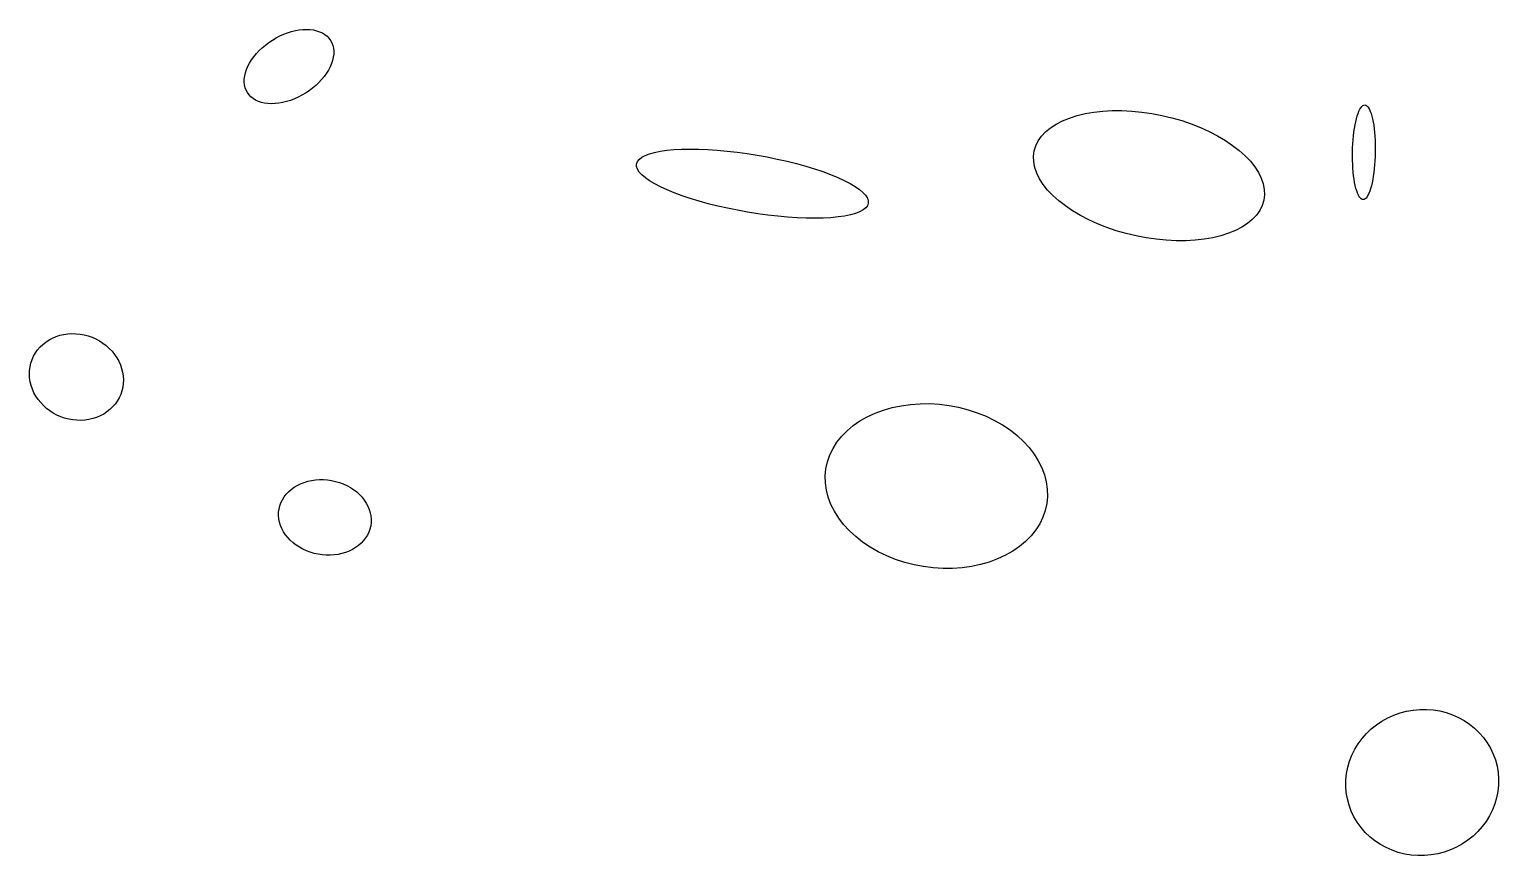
# Model space of a CAD drawing. Header units: metres. Extents: x -12209 to 21780, y -292849 to -276490.
# Drawn here: x -3334 to 4937, y -282558 to -277907 of the extents above; entities that cross this region are included whole.
import ezdxf

# ---------------------------------------------------------------- set-up
doc = ezdxf.new("R2010")
doc.units = ezdxf.units.M

msp = doc.modelspace()

# ---------------------------------------------------------------- linework, layer by layer
at = {"layer": 'LAYER'}
for p, q in [((-1965.78, -277967.31), (-1945.05, -277955.08)), ((-1965.78, -277967.31), (-1945.05, -277955.08)), ((-1945.05, -277955.08), (-1923.75, -277944.07)), ((-1945.05, -277955.08), (-1923.75, -277944.07)), ((-1923.75, -277944.07), (-1902.07, -277934.38)), ((-1923.75, -277944.07), (-1902.07, -277934.38)), ((-1902.07, -277934.38), (-1880.16, -277926.07)), ((-1902.07, -277934.38), (-1880.16, -277926.07)), ((-1880.16, -277926.07), (-1858.18, -277919.21)), ((-1880.16, -277926.07), (-1858.18, -277919.21)), ((-1858.18, -277919.21), (-1836.32, -277913.85)), ((-1858.18, -277919.21), (-1836.32, -277913.85)), ((-1836.32, -277913.85), (-1814.72, -277910.04)), ((-1836.32, -277913.85), (-1814.72, -277910.04)), ((-1814.72, -277910.04), (-1793.56, -277907.79)), ((-1814.72, -277910.04), (-1793.56, -277907.79)), ((-1793.56, -277907.79), (-1773, -277907.14)), ((-1793.56, -277907.79), (-1773, -277907.14)), ((-1773, -277907.14), (-1753.19, -277908.07)), ((-1773, -277907.14), (-1753.19, -277908.07)), ((-1753.19, -277908.07), (-1734.29, -277910.59)), ((-1753.19, -277908.07), (-1734.29, -277910.59)), ((-1734.29, -277910.59), (-1716.44, -277914.68)), ((-1734.29, -277910.59), (-1716.44, -277914.68)), ((-1716.44, -277914.68), (-1699.77, -277920.31)), ((-1716.44, -277914.68), (-1699.77, -277920.31)), ((-1699.77, -277920.31), (-1684.41, -277927.42)), ((-1699.77, -277920.31), (-1684.41, -277927.42)), ((-1684.41, -277927.42), (-1670.48, -277935.98)), ((-1684.41, -277927.42), (-1670.48, -277935.98)), ((-1670.48, -277935.98), (-1658.09, -277945.91)), ((-1670.48, -277935.98), (-1658.09, -277945.91)), ((-1658.09, -277945.91), (-1647.32, -277957.14)), ((-1658.09, -277945.91), (-1647.32, -277957.14)), ((-1647.32, -277957.14), (-1638.26, -277969.58)), ((-1647.32, -277957.14), (-1638.26, -277969.58)), ((-2070.15, -278060.74), (-2055.83, -278043.36)), ((-2070.15, -278060.74), (-2055.83, -278043.36)), ((-2055.83, -278043.36), (-2040.11, -278026.55)), ((-2055.83, -278043.36), (-2040.11, -278026.55)), ((-2040.11, -278026.55), (-2023.11, -278010.41)), ((-2040.11, -278026.55), (-2023.11, -278010.41)), ((-2023.11, -278010.41), (-2004.96, -277995.09)), ((-2023.11, -278010.41), (-2004.96, -277995.09)), ((-2004.96, -277995.09), (-1985.81, -277980.68)), ((-2004.96, -277995.09), (-1985.81, -277980.68)), ((-1985.81, -277980.68), (-1965.78, -277967.31)), ((-1985.81, -277980.68), (-1965.78, -277967.31)), ((-1638.26, -277969.58), (-1630.99, -277983.13)), ((-1638.26, -277969.58), (-1630.99, -277983.13)), ((-1630.99, -277983.13), (-1625.55, -277997.71)), ((-1630.99, -277983.13), (-1625.55, -277997.71)), ((-1625.55, -277997.71), (-1621.98, -278013.18)), ((-1625.55, -277997.71), (-1621.98, -278013.18)), ((-1620.58, -278046.37), (-1622.75, -278063.83)), ((-1620.58, -278046.37), (-1622.75, -278063.83)), ((-1621.98, -278013.18), (-1620.32, -278029.44)), ((-1621.98, -278013.18), (-1620.32, -278029.44)), ((-1620.32, -278029.44), (-1620.58, -278046.37)), ((-1620.32, -278029.44), (-1620.58, -278046.37)), ((-2111.44, -278133.11), (-2103.69, -278114.86)), ((-2111.44, -278133.11), (-2103.69, -278114.86)), ((-2103.69, -278114.86), (-2094.17, -278096.62)), ((-2103.69, -278114.86), (-2094.17, -278096.62)), ((-2094.17, -278096.62), (-2082.96, -278078.54)), ((-2094.17, -278096.62), (-2082.96, -278078.54)), ((-2082.96, -278078.54), (-2070.15, -278060.74)), ((-2082.96, -278078.54), (-2070.15, -278060.74)), ((-1640.51, -278118.06), (-1650.02, -278136.29)), ((-1640.51, -278118.06), (-1650.02, -278136.29)), ((-1632.75, -278099.81), (-1640.51, -278118.06)), ((-1632.75, -278099.81), (-1640.51, -278118.06)), ((-1626.82, -278081.68), (-1632.75, -278099.81)), ((-1626.82, -278081.68), (-1632.75, -278099.81)), ((-1622.75, -278063.83), (-1626.82, -278081.68)), ((-1622.75, -278063.83), (-1626.82, -278081.68)), ((-2123.87, -278203.47), (-2123.61, -278186.55)), ((-2123.87, -278203.47), (-2123.61, -278186.55)), ((-2122.21, -278219.74), (-2123.87, -278203.47)), ((-2122.21, -278219.74), (-2123.87, -278203.47)), ((-2123.61, -278186.55), (-2121.44, -278169.09)), ((-2123.61, -278186.55), (-2121.44, -278169.09)), ((-2121.44, -278169.09), (-2117.38, -278151.23)), ((-2121.44, -278169.09), (-2117.38, -278151.23)), ((-2117.38, -278151.23), (-2111.44, -278133.11)), ((-2117.38, -278151.23), (-2111.44, -278133.11)), ((-1704.08, -278206.37), (-1721.08, -278222.5)), ((-1704.08, -278206.37), (-1721.08, -278222.5)), ((-1688.37, -278189.55), (-1704.08, -278206.37)), ((-1688.37, -278189.55), (-1704.08, -278206.37)), ((-1674.05, -278172.18), (-1688.37, -278189.55)), ((-1674.05, -278172.18), (-1688.37, -278189.55)), ((-1661.23, -278154.38), (-1674.05, -278172.18)), ((-1661.23, -278154.38), (-1674.05, -278172.18)), ((-1650.02, -278136.29), (-1661.23, -278154.38)), ((-1650.02, -278136.29), (-1661.23, -278154.38)), ((-2118.64, -278235.21), (-2122.21, -278219.74)), ((-2118.64, -278235.21), (-2122.21, -278219.74)), ((-2113.2, -278249.78), (-2118.64, -278235.21)), ((-2113.2, -278249.78), (-2118.64, -278235.21)), ((-2105.93, -278263.34), (-2113.2, -278249.78)), ((-2105.93, -278263.34), (-2113.2, -278249.78)), ((-2105.93, -278263.34), (-2105.93, -278263.34)), ((-2096.87, -278275.78), (-2105.93, -278263.34)), ((-2105.93, -278263.34), (-2105.93, -278263.34)), ((-2096.87, -278275.78), (-2105.93, -278263.34)), ((-2086.11, -278287.01), (-2096.87, -278275.78)), ((-2086.11, -278287.01), (-2096.87, -278275.78)), ((-2073.71, -278296.94), (-2086.11, -278287.01)), ((-2073.71, -278296.94), (-2086.11, -278287.01)), ((-1820.44, -278288.84), (-1842.12, -278298.54)), ((-1820.44, -278288.84), (-1842.12, -278298.54)), ((-1799.15, -278277.84), (-1820.44, -278288.84)), ((-1799.15, -278277.84), (-1820.44, -278288.84)), ((-1778.41, -278265.6), (-1799.15, -278277.84)), ((-1778.41, -278265.6), (-1799.15, -278277.84)), ((-1758.39, -278252.23), (-1778.41, -278265.6)), ((-1758.39, -278252.23), (-1778.41, -278265.6)), ((-1739.23, -278237.83), (-1758.39, -278252.23)), ((-1739.23, -278237.83), (-1758.39, -278252.23)), ((-1721.08, -278222.5), (-1739.23, -278237.83)), ((-1721.08, -278222.5), (-1739.23, -278237.83)), ((-2059.78, -278305.49), (-2073.71, -278296.94)), ((-2059.78, -278305.49), (-2073.71, -278296.94)), ((-2044.43, -278312.61), (-2059.78, -278305.49)), ((-2044.43, -278312.61), (-2059.78, -278305.49)), ((-2027.76, -278318.24), (-2044.43, -278312.61)), ((-2027.76, -278318.24), (-2044.43, -278312.61)), ((-2009.9, -278322.32), (-2027.76, -278318.24)), ((-2009.9, -278322.32), (-2027.76, -278318.24)), ((-1991, -278324.85), (-2009.9, -278322.32)), ((-1991, -278324.85), (-2009.9, -278322.32)), ((-1971.19, -278325.78), (-1991, -278324.85)), ((-1971.19, -278325.78), (-1991, -278324.85)), ((-1950.63, -278325.12), (-1971.19, -278325.78)), ((-1950.63, -278325.12), (-1971.19, -278325.78)), ((-1929.47, -278322.88), (-1950.63, -278325.12)), ((-1929.47, -278322.88), (-1950.63, -278325.12)), ((-1907.88, -278319.06), (-1929.47, -278322.88)), ((-1907.88, -278319.06), (-1929.47, -278322.88)), ((-1886.01, -278313.71), (-1907.88, -278319.06)), ((-1886.01, -278313.71), (-1907.88, -278319.06)), ((-1864.04, -278306.85), (-1886.01, -278313.71)), ((-1864.04, -278306.85), (-1886.01, -278313.71)), ((-1842.12, -278298.54), (-1864.04, -278306.85)), ((-1842.12, -278298.54), (-1864.04, -278306.85)), ((2609.71, -278381.4), (2658.26, -278373)), ((2609.71, -278381.4), (2658.26, -278373)), ((2658.26, -278373), (2709.17, -278367.31)), ((2658.26, -278373), (2709.17, -278367.31)), ((2709.17, -278367.31), (2762.07, -278364.4)), ((2709.17, -278367.31), (2762.07, -278364.4)), ((2762.07, -278364.4), (2816.53, -278364.27)), ((2762.07, -278364.4), (2816.53, -278364.27)), ((2816.53, -278364.27), (2872.15, -278366.92)), ((2816.53, -278364.27), (2872.15, -278366.92)), ((2872.15, -278366.92), (2928.51, -278372.35)), ((2872.15, -278366.92), (2928.51, -278372.35)), ((2928.51, -278372.35), (2985.18, -278380.5)), ((2928.51, -278372.35), (2985.18, -278380.5)), ((4145.66, -278380.17), (4150.58, -278367.77)), ((4150.58, -278367.77), (4155.72, -278357.12)), ((4155.72, -278357.12), (4161.03, -278348.32)), ((4161.03, -278348.32), (4166.48, -278341.42)), ((4166.48, -278341.42), (4172.02, -278336.49)), ((4172.02, -278336.49), (4177.6, -278333.55)), ((4177.6, -278333.55), (4183.19, -278332.64)), ((4183.19, -278332.64), (4188.75, -278333.75)), ((4188.75, -278333.75), (4194.23, -278336.88)), ((4194.23, -278336.88), (4199.59, -278342.01)), ((4199.59, -278342.01), (4204.79, -278349.09)), ((4204.79, -278349.09), (4209.78, -278358.07)), ((4209.78, -278358.07), (4214.54, -278368.89)), ((4214.54, -278368.89), (4219.03, -278381.46)), ((2387.11, -278483.98), (2414.54, -278461.28)), ((2387.11, -278483.98), (2414.54, -278461.28)), ((2414.54, -278461.28), (2446.19, -278440.63)), ((2414.54, -278461.28), (2446.19, -278440.63)), ((2446.19, -278440.63), (2481.81, -278422.18)), ((2446.19, -278440.63), (2481.81, -278422.18)), ((2481.81, -278422.18), (2521.15, -278406.09)), ((2481.81, -278422.18), (2521.15, -278406.09)), ((2521.15, -278406.09), (2563.89, -278392.45)), ((2521.15, -278406.09), (2563.89, -278392.45)), ((2563.89, -278392.45), (2609.71, -278381.4)), ((2563.89, -278392.45), (2609.71, -278381.4)), ((2985.18, -278380.5), (3041.72, -278391.31)), ((2985.18, -278380.5), (3041.72, -278391.31)), ((3041.72, -278391.31), (3097.7, -278404.7)), ((3041.72, -278391.31), (3097.7, -278404.7)), ((3097.7, -278404.7), (3152.7, -278420.58)), ((3097.7, -278404.7), (3152.7, -278420.58)), ((3152.7, -278420.58), (3206.31, -278438.81)), ((3152.7, -278420.58), (3206.31, -278438.81)), ((3206.31, -278438.81), (3258.1, -278459.26)), ((3206.31, -278438.81), (3258.1, -278459.26)), ((3258.1, -278459.26), (3307.69, -278481.77)), ((3258.1, -278459.26), (3307.69, -278481.77)), ((4125.45, -278464.86), (4128.8, -278445.31)), ((4128.8, -278445.31), (4132.52, -278426.93)), ((4132.52, -278426.93), (4136.59, -278409.87)), ((4136.59, -278409.87), (4140.98, -278394.24)), ((4140.98, -278394.24), (4145.66, -278380.17)), ((4219.03, -278381.46), (4223.21, -278395.69)), ((4223.21, -278395.69), (4227.05, -278411.46)), ((4227.05, -278411.46), (4230.51, -278428.66)), ((4230.51, -278428.66), (4233.58, -278447.16)), ((4233.58, -278447.16), (4236.24, -278466.81)), ((2332.04, -278562.58), (2345.7, -278534.82)), ((2332.04, -278562.58), (2345.7, -278534.82)), ((2345.7, -278534.82), (2364.1, -278508.56)), ((2345.7, -278534.82), (2364.1, -278508.56)), ((2364.1, -278508.56), (2387.11, -278483.98)), ((2364.1, -278508.56), (2387.11, -278483.98)), ((3307.69, -278481.77), (3354.71, -278506.18)), ((3307.69, -278481.77), (3354.71, -278506.18)), ((3354.71, -278506.18), (3398.78, -278532.3)), ((3354.71, -278506.18), (3398.78, -278532.3)), ((3398.78, -278532.3), (3439.59, -278559.92)), ((3398.78, -278532.3), (3439.59, -278559.92)), ((4116.32, -278551.66), (4117.93, -278529)), ((4117.93, -278529), (4120, -278506.86)), ((4120, -278506.86), (4122.51, -278485.43)), ((4122.51, -278485.43), (4125.45, -278464.86)), ((4236.24, -278466.81), (4238.45, -278487.47)), ((4238.45, -278487.47), (4240.21, -278508.98)), ((4240.21, -278508.98), (4241.49, -278531.17)), ((4241.49, -278531.17), (4242.3, -278553.88)), ((113.43, -278627.32), (132.8, -278616.87)), ((132.8, -278616.87), (156.76, -278607.64)), ((156.76, -278607.64), (185.14, -278599.68)), ((185.14, -278599.68), (217.71, -278593.06)), ((217.71, -278593.06), (254.23, -278587.83)), ((254.23, -278587.83), (294.41, -278584.03)), ((294.41, -278584.03), (337.96, -278581.68)), ((337.96, -278581.68), (384.55, -278580.81)), ((384.55, -278580.81), (433.81, -278581.42)), ((433.81, -278581.42), (485.37, -278583.51)), ((485.37, -278583.51), (538.84, -278587.06)), ((538.84, -278587.06), (593.82, -278592.05)), ((593.82, -278592.05), (649.89, -278598.43)), ((649.89, -278598.43), (706.61, -278606.16)), ((706.61, -278606.16), (763.55, -278615.18)), ((763.55, -278615.18), (820.3, -278625.41)), ((820.3, -278625.41), (876.4, -278636.79)), ((2319.32, -278621.7), (2323.22, -278591.61)), ((2319.32, -278621.7), (2323.22, -278591.61)), ((2320.36, -278652.62), (2319.32, -278621.7)), ((2320.36, -278652.62), (2319.32, -278621.7)), ((2323.22, -278591.61), (2332.04, -278562.58)), ((2323.22, -278591.61), (2332.04, -278562.58)), ((2323.22, -278591.61), (2323.22, -278591.61)), ((2323.22, -278591.61), (2323.22, -278591.61)), ((3439.59, -278559.92), (3476.81, -278588.84)), ((3439.59, -278559.92), (3476.81, -278588.84)), ((3476.81, -278588.84), (3510.16, -278618.84)), ((3476.81, -278588.84), (3510.16, -278618.84)), ((3510.16, -278618.84), (3539.39, -278649.69)), ((3510.16, -278618.84), (3539.39, -278649.69)), ((4114.37, -278621.13), (4114.54, -278597.9)), ((4114.69, -278644.18), (4114.37, -278621.13)), ((4114.54, -278597.9), (4115.19, -278574.69)), ((4115.19, -278574.69), (4116.32, -278551.66)), ((4241.81, -278623.37), (4240.67, -278646.4)), ((4242.46, -278600.16), (4241.81, -278623.37)), ((4242.3, -278553.88), (4242.62, -278576.94)), ((4242.62, -278576.94), (4242.46, -278600.16)), ((84.18, -278665.05), (89.03, -278651.5)), ((84.18, -278665.05), (84.18, -278665.05)), ((84.29, -278679.45), (84.18, -278665.05)), ((89.37, -278694.57), (84.29, -278679.45)), ((89.03, -278651.5), (98.8, -278638.89)), ((99.37, -278710.31), (89.37, -278694.57)), ((98.8, -278638.89), (113.43, -278627.32)), ((876.4, -278636.79), (931.44, -278649.23)), ((931.44, -278649.23), (984.99, -278662.63)), ((984.99, -278662.63), (1036.65, -278676.88)), ((1036.65, -278676.88), (1086.03, -278691.89)), ((1086.03, -278691.89), (1132.74, -278707.53)), ((1132.74, -278707.53), (1176.44, -278723.69)), ((2326.33, -278684.13), (2320.36, -278652.62)), ((2326.33, -278684.13), (2320.36, -278652.62)), ((2337.2, -278715.99), (2326.33, -278684.13)), ((2337.2, -278715.99), (2326.33, -278684.13)), ((3539.39, -278649.69), (3564.28, -278681.16)), ((3539.39, -278649.69), (3564.28, -278681.16)), ((3564.28, -278681.16), (3584.64, -278712.99)), ((3564.28, -278681.16), (3584.64, -278712.99)), ((4115.5, -278666.89), (4114.69, -278644.18)), ((4116.79, -278689.08), (4115.5, -278666.89)), ((4118.55, -278710.59), (4116.79, -278689.08)), ((4237, -278691.2), (4234.48, -278712.64)), ((4239.06, -278669.07), (4237, -278691.2)), ((4240.67, -278646.4), (4239.06, -278669.07)), ((114.22, -278726.55), (99.37, -278710.31)), ((133.81, -278743.16), (114.22, -278726.55)), ((157.98, -278760.02), (133.81, -278743.16)), ((186.55, -278777), (157.98, -278760.02)), ((219.31, -278793.96), (186.55, -278777)), ((1176.44, -278723.69), (1216.79, -278740.25)), ((1216.79, -278740.25), (1253.48, -278757.07)), ((1253.48, -278757.07), (1286.24, -278774.04)), ((1286.24, -278774.04), (1314.81, -278791.01)), ((1314.81, -278791.01), (1338.99, -278807.87)), ((2352.87, -278747.96), (2337.2, -278715.99)), ((2352.87, -278747.96), (2337.2, -278715.99)), ((2373.23, -278779.8), (2352.87, -278747.96)), ((2373.23, -278779.8), (2352.87, -278747.96)), ((2398.12, -278811.26), (2373.23, -278779.8)), ((2398.12, -278811.26), (2373.23, -278779.8)), ((3584.64, -278712.99), (3600.31, -278744.97)), ((3584.64, -278712.99), (3600.31, -278744.97)), ((3600.31, -278744.97), (3611.18, -278776.83)), ((3600.31, -278744.97), (3611.18, -278776.83)), ((3611.18, -278776.83), (3617.15, -278808.34)), ((3611.18, -278776.83), (3617.15, -278808.34)), ((4120.76, -278731.25), (4118.55, -278710.59)), ((4123.41, -278750.9), (4120.76, -278731.25)), ((4126.48, -278769.4), (4123.41, -278750.9)), ((4129.95, -278786.6), (4126.48, -278769.4)), ((4133.79, -278802.38), (4129.95, -278786.6)), ((4220.41, -278788.2), (4216.01, -278803.83)), ((4224.48, -278771.13), (4220.41, -278788.2)), ((4228.2, -278752.75), (4224.48, -278771.13)), ((4231.54, -278733.2), (4228.2, -278752.75)), ((4234.48, -278712.64), (4231.54, -278733.2)), ((256.01, -278810.78), (219.31, -278793.96)), ((296.36, -278827.34), (256.01, -278810.78)), ((340.06, -278843.5), (296.36, -278827.34)), ((386.77, -278859.14), (340.06, -278843.5)), ((436.15, -278874.15), (386.77, -278859.14)), ((487.81, -278888.41), (436.15, -278874.15)), ((1338.99, -278807.87), (1358.57, -278824.48)), ((1358.57, -278824.48), (1373.42, -278840.72)), ((1373.42, -278840.72), (1383.42, -278856.46)), ((1383.42, -278856.46), (1388.5, -278871.59)), ((1388.5, -278871.59), (1388.62, -278885.98)), ((2427.35, -278842.11), (2398.12, -278811.26)), ((2427.35, -278842.11), (2398.12, -278811.26)), ((2460.7, -278872.11), (2427.35, -278842.11)), ((2460.7, -278872.11), (2427.35, -278842.11)), ((2497.92, -278901.03), (2460.7, -278872.11)), ((2497.92, -278901.03), (2460.7, -278872.11)), ((3614.29, -278869.34), (3605.47, -278898.38)), ((3614.29, -278869.34), (3605.47, -278898.38)), ((3618.19, -278839.26), (3614.29, -278869.34)), ((3618.19, -278839.26), (3614.29, -278869.34)), ((3617.15, -278808.34), (3618.19, -278839.26)), ((3617.15, -278808.34), (3618.19, -278839.26)), ((4137.97, -278816.6), (4133.79, -278802.38)), ((4142.45, -278829.17), (4137.97, -278816.6)), ((4147.21, -278839.99), (4142.45, -278829.17)), ((4152.21, -278848.97), (4147.21, -278839.99)), ((4157.41, -278856.06), (4152.21, -278848.97)), ((4162.77, -278861.18), (4157.41, -278856.06)), ((4168.25, -278864.31), (4162.77, -278861.18)), ((4173.8, -278865.42), (4168.25, -278864.31)), ((4179.4, -278864.51), (4173.8, -278865.42)), ((4173.8, -278865.42), (4173.8, -278865.42)), ((4184.98, -278861.57), (4179.4, -278864.51)), ((4190.52, -278856.64), (4184.98, -278861.57)), ((4195.96, -278849.74), (4190.52, -278856.64)), ((4201.27, -278840.94), (4195.96, -278849.74)), ((4206.41, -278830.3), (4201.27, -278840.94)), ((4211.34, -278817.89), (4206.41, -278830.3)), ((4216.01, -278803.83), (4211.34, -278817.89)), ((541.36, -278901.8), (487.81, -278888.41)), ((596.4, -278914.24), (541.36, -278901.8)), ((652.5, -278925.62), (596.4, -278914.24)), ((709.24, -278935.86), (652.5, -278925.62)), ((766.19, -278944.88), (709.24, -278935.86)), ((822.91, -278952.6), (766.19, -278944.88)), ((878.97, -278958.98), (822.91, -278952.6)), ((1287.66, -278951.35), (1255.09, -278957.97)), ((1316.03, -278943.4), (1287.66, -278951.35)), ((1340, -278934.16), (1316.03, -278943.4)), ((1359.36, -278923.72), (1340, -278934.16)), ((1373.99, -278912.15), (1359.36, -278923.72)), ((1383.77, -278899.54), (1373.99, -278912.15)), ((1388.62, -278885.98), (1383.77, -278899.54)), ((2538.72, -278928.66), (2497.92, -278901.03)), ((2538.72, -278928.66), (2497.92, -278901.03)), ((2582.8, -278954.77), (2538.72, -278928.66)), ((2582.8, -278954.77), (2538.72, -278928.66)), ((2629.81, -278979.18), (2582.8, -278954.77)), ((2629.81, -278979.18), (2582.8, -278954.77)), ((3573.41, -278952.4), (3550.4, -278976.97)), ((3573.41, -278952.4), (3550.4, -278976.97)), ((3591.81, -278926.13), (3573.41, -278952.4)), ((3591.81, -278926.13), (3573.41, -278952.4)), ((3605.47, -278898.38), (3591.81, -278926.13)), ((3605.47, -278898.38), (3591.81, -278926.13)), ((933.95, -278963.97), (878.97, -278958.98)), ((987.43, -278967.52), (933.95, -278963.97)), ((1038.99, -278969.61), (987.43, -278967.52)), ((1088.25, -278970.22), (1038.99, -278969.61)), ((1134.83, -278969.35), (1088.25, -278970.22)), ((1178.38, -278967.01), (1134.83, -278969.35)), ((1218.57, -278963.2), (1178.38, -278967.01)), ((1255.09, -278957.97), (1218.57, -278963.2)), ((2679.41, -279001.7), (2629.81, -278979.18)), ((2679.41, -279001.7), (2629.81, -278979.18)), ((2731.2, -279022.15), (2679.41, -279001.7)), ((2731.2, -279022.15), (2679.41, -279001.7)), ((2784.8, -279040.38), (2731.2, -279022.15)), ((2784.8, -279040.38), (2731.2, -279022.15)), ((3455.69, -279038.77), (3416.36, -279054.87)), ((3455.69, -279038.77), (3416.36, -279054.87)), ((3491.32, -279020.32), (3455.69, -279038.77)), ((3491.32, -279020.32), (3455.69, -279038.77)), ((3522.97, -278999.67), (3491.32, -279020.32)), ((3522.97, -278999.67), (3491.32, -279020.32)), ((3550.4, -278976.97), (3522.97, -278999.67)), ((3550.4, -278976.97), (3522.97, -278999.67)), ((2839.81, -279056.25), (2784.8, -279040.38)), ((2839.81, -279056.25), (2784.8, -279040.38)), ((2895.79, -279069.65), (2839.81, -279056.25)), ((2895.79, -279069.65), (2839.81, -279056.25)), ((2952.33, -279080.46), (2895.79, -279069.65)), ((2952.33, -279080.46), (2895.79, -279069.65)), ((3009, -279088.61), (2952.33, -279080.46)), ((3009, -279088.61), (2952.33, -279080.46)), ((3065.35, -279094.03), (3009, -279088.61)), ((3065.35, -279094.03), (3009, -279088.61)), ((3120.98, -279096.69), (3065.35, -279094.03)), ((3120.98, -279096.69), (3065.35, -279094.03)), ((3175.44, -279096.56), (3120.98, -279096.69)), ((3175.44, -279096.56), (3120.98, -279096.69)), ((3228.33, -279093.64), (3175.44, -279096.56)), ((3228.33, -279093.64), (3175.44, -279096.56)), ((3279.25, -279087.96), (3228.33, -279093.64)), ((3279.25, -279087.96), (3228.33, -279093.64)), ((3327.8, -279079.56), (3279.25, -279087.96)), ((3327.8, -279079.56), (3279.25, -279087.96)), ((3373.62, -279068.5), (3327.8, -279079.56)), ((3373.62, -279068.5), (3327.8, -279079.56)), ((3416.36, -279054.87), (3373.62, -279068.5)), ((3416.36, -279054.87), (3373.62, -279068.5)), ((-3287.18, -279711.01), (-3273.32, -279694.98)), ((-3287.18, -279711.01), (-3273.32, -279694.98)), ((-3273.32, -279694.98), (-3257.9, -279680.24)), ((-3273.32, -279694.98), (-3257.9, -279680.24)), ((-3257.9, -279680.24), (-3241.04, -279666.89)), ((-3257.9, -279680.24), (-3241.04, -279666.89)), ((-3241.04, -279666.89), (-3222.87, -279655.03)), ((-3241.04, -279666.89), (-3222.87, -279655.03)), ((-3222.87, -279655.03), (-3203.54, -279644.77)), ((-3222.87, -279655.03), (-3203.54, -279644.77)), ((-3203.54, -279644.77), (-3183.18, -279636.17)), ((-3203.54, -279644.77), (-3183.18, -279636.17)), ((-3183.18, -279636.17), (-3161.95, -279629.3)), ((-3183.18, -279636.17), (-3161.95, -279629.3)), ((-3161.95, -279629.3), (-3140.01, -279624.22)), ((-3161.95, -279629.3), (-3140.01, -279624.22)), ((-3140.01, -279624.22), (-3117.54, -279620.96)), ((-3140.01, -279624.22), (-3117.54, -279620.96)), ((-3117.54, -279620.96), (-3094.69, -279619.55)), ((-3117.54, -279620.96), (-3094.69, -279619.55)), ((-3094.69, -279619.55), (-3071.65, -279619.99)), ((-3094.69, -279619.55), (-3071.65, -279619.99)), ((-3071.65, -279619.99), (-3048.59, -279622.3)), ((-3071.65, -279619.99), (-3048.59, -279622.3)), ((-3048.59, -279622.3), (-3025.68, -279626.43)), ((-3048.59, -279622.3), (-3025.68, -279626.43)), ((-3025.68, -279626.43), (-3003.11, -279632.38)), ((-3025.68, -279626.43), (-3003.11, -279632.38)), ((-3003.11, -279632.38), (-2981.04, -279640.08)), ((-3003.11, -279632.38), (-2981.04, -279640.08)), ((-2981.04, -279640.08), (-2959.63, -279649.49)), ((-2981.04, -279640.08), (-2959.63, -279649.49)), ((-2959.63, -279649.49), (-2939.06, -279660.52)), ((-2959.63, -279649.49), (-2939.06, -279660.52)), ((-2939.06, -279660.52), (-2919.48, -279673.11)), ((-2939.06, -279660.52), (-2919.48, -279673.11)), ((-2919.48, -279673.11), (-2901.04, -279687.14)), ((-2919.48, -279673.11), (-2901.04, -279687.14)), ((-2901.04, -279687.14), (-2883.87, -279702.52)), ((-2901.04, -279687.14), (-2883.87, -279702.52)), ((-3325.18, -279785.41), (-3318.46, -279765.55)), ((-3325.18, -279785.41), (-3318.46, -279765.55)), ((-3318.46, -279765.55), (-3309.84, -279746.43)), ((-3318.46, -279765.55), (-3309.84, -279746.43)), ((-3318.46, -279765.55), (-3318.46, -279765.55)), ((-3318.46, -279765.55), (-3318.46, -279765.55)), ((-3309.84, -279746.43), (-3299.39, -279728.21)), ((-3309.84, -279746.43), (-3299.39, -279728.21)), ((-3299.39, -279728.21), (-3287.18, -279711.01)), ((-3299.39, -279728.21), (-3287.18, -279711.01)), ((-2883.87, -279702.52), (-2868.12, -279719.12)), ((-2883.87, -279702.52), (-2868.12, -279719.12)), ((-2868.12, -279719.12), (-2853.89, -279736.82)), ((-2868.12, -279719.12), (-2853.89, -279736.82)), ((-2853.89, -279736.82), (-2841.3, -279755.49)), ((-2853.89, -279736.82), (-2841.3, -279755.49)), ((-2841.3, -279755.49), (-2830.45, -279774.99)), ((-2841.3, -279755.49), (-2830.45, -279774.99)), ((-2830.45, -279774.99), (-2821.41, -279795.16)), ((-2830.45, -279774.99), (-2821.41, -279795.16)), ((-3333.52, -279847.95), (-3332.74, -279826.77)), ((-3333.52, -279847.95), (-3332.74, -279826.77)), ((-3332.29, -279869.25), (-3333.52, -279847.95)), ((-3332.29, -279869.25), (-3333.52, -279847.95)), ((-3332.74, -279826.77), (-3329.95, -279805.87)), ((-3332.74, -279826.77), (-3329.95, -279805.87)), ((-3329.95, -279805.87), (-3325.18, -279785.41)), ((-3329.95, -279805.87), (-3325.18, -279785.41)), ((-2821.41, -279795.16), (-2814.26, -279815.85)), ((-2821.41, -279795.16), (-2814.26, -279815.85)), ((-2814.26, -279815.85), (-2809.04, -279836.9)), ((-2814.26, -279815.85), (-2809.04, -279836.9)), ((-2809.04, -279836.9), (-2805.8, -279858.16)), ((-2809.04, -279836.9), (-2805.8, -279858.16)), ((-2805.8, -279858.16), (-2804.57, -279879.46)), ((-2805.8, -279858.16), (-2804.57, -279879.46)), ((-3329.05, -279890.51), (-3332.29, -279869.25)), ((-3329.05, -279890.51), (-3332.29, -279869.25)), ((-3323.83, -279911.57), (-3329.05, -279890.51)), ((-3323.83, -279911.57), (-3329.05, -279890.51)), ((-3316.68, -279932.26), (-3323.83, -279911.57)), ((-3316.68, -279932.26), (-3323.83, -279911.57)), ((-3307.64, -279952.43), (-3316.68, -279932.26)), ((-3307.64, -279952.43), (-3316.68, -279932.26)), ((-2812.91, -279942), (-2819.63, -279961.86)), ((-2812.91, -279942), (-2819.63, -279961.86)), ((-2808.14, -279921.54), (-2812.91, -279942)), ((-2808.14, -279921.54), (-2812.91, -279942)), ((-2805.35, -279900.64), (-2808.14, -279921.54)), ((-2805.35, -279900.64), (-2808.14, -279921.54)), ((-2804.57, -279879.46), (-2805.35, -279900.64)), ((-2804.57, -279879.46), (-2805.35, -279900.64)), ((-3296.78, -279971.92), (-3307.64, -279952.43)), ((-3296.78, -279971.92), (-3307.64, -279952.43)), ((-3284.2, -279990.59), (-3296.78, -279971.92)), ((-3284.2, -279990.59), (-3296.78, -279971.92)), ((-3269.97, -280008.29), (-3284.2, -279990.59)), ((-3269.97, -280008.29), (-3284.2, -279990.59)), ((-3254.21, -280024.9), (-3269.97, -280008.29)), ((-3254.21, -280024.9), (-3269.97, -280008.29)), ((-3237.05, -280040.27), (-3254.21, -280024.9)), ((-3237.05, -280040.27), (-3254.21, -280024.9)), ((-2864.77, -280032.43), (-2880.19, -280047.18)), ((-2864.77, -280032.43), (-2880.19, -280047.18)), ((-2850.91, -280016.4), (-2864.77, -280032.43)), ((-2850.91, -280016.4), (-2864.77, -280032.43)), ((-2838.7, -279999.2), (-2850.91, -280016.4)), ((-2838.7, -279999.2), (-2850.91, -280016.4)), ((-2828.25, -279980.98), (-2838.7, -279999.2)), ((-2828.25, -279980.98), (-2838.7, -279999.2)), ((-2819.63, -279961.86), (-2828.25, -279980.98)), ((-2819.63, -279961.86), (-2828.25, -279980.98)), ((1523.02, -280035.93), (1573.97, -280025.22)), ((1523.02, -280035.93), (1573.97, -280025.22)), ((1573.97, -280025.22), (1626.43, -280017.95)), ((1573.97, -280025.22), (1626.43, -280017.95)), ((1626.43, -280017.95), (1679.99, -280014.19)), ((1626.43, -280017.95), (1679.99, -280014.19)), ((1679.99, -280014.19), (1734.25, -280013.95)), ((1679.99, -280014.19), (1734.25, -280013.95)), ((1734.25, -280013.95), (1788.8, -280017.24)), ((1734.25, -280013.95), (1788.8, -280017.24)), ((1788.8, -280017.24), (1843.22, -280024.04)), ((1788.8, -280017.24), (1843.22, -280024.04)), ((1843.22, -280024.04), (1897.09, -280034.29)), ((1843.22, -280024.04), (1897.09, -280034.29)), ((-3218.61, -280054.31), (-3237.05, -280040.27)), ((-3218.61, -280054.31), (-3237.05, -280040.27)), ((-3199.03, -280066.89), (-3218.61, -280054.31)), ((-3199.03, -280066.89), (-3218.61, -280054.31)), ((-3178.46, -280077.93), (-3199.03, -280066.89)), ((-3178.46, -280077.93), (-3199.03, -280066.89)), ((-3157.05, -280087.33), (-3178.46, -280077.93)), ((-3157.05, -280087.33), (-3178.46, -280077.93)), ((-3134.98, -280095.04), (-3157.05, -280087.33)), ((-3134.98, -280095.04), (-3157.05, -280087.33)), ((-3112.4, -280100.98), (-3134.98, -280095.04)), ((-3112.4, -280100.98), (-3134.98, -280095.04)), ((-3089.5, -280105.12), (-3112.4, -280100.98)), ((-3089.5, -280105.12), (-3112.4, -280100.98)), ((-3066.44, -280107.42), (-3089.5, -280105.12)), ((-3066.44, -280107.42), (-3089.5, -280105.12)), ((-3043.4, -280107.86), (-3066.44, -280107.42)), ((-3043.4, -280107.86), (-3066.44, -280107.42)), ((-3020.55, -280106.45), (-3043.4, -280107.86)), ((-3020.55, -280106.45), (-3043.4, -280107.86)), ((-2998.08, -280103.19), (-3020.55, -280106.45)), ((-2998.08, -280103.19), (-3020.55, -280106.45)), ((-2976.14, -280098.11), (-2998.08, -280103.19)), ((-2976.14, -280098.11), (-2998.08, -280103.19)), ((-2954.91, -280091.24), (-2976.14, -280098.11)), ((-2954.91, -280091.24), (-2976.14, -280098.11)), ((-2934.55, -280082.64), (-2954.91, -280091.24)), ((-2934.55, -280082.64), (-2954.91, -280091.24)), ((-2915.21, -280072.38), (-2934.55, -280082.64)), ((-2915.21, -280072.38), (-2934.55, -280082.64)), ((-2897.05, -280060.53), (-2915.21, -280072.38)), ((-2897.05, -280060.53), (-2915.21, -280072.38)), ((-2880.19, -280047.18), (-2897.05, -280060.53)), ((-2880.19, -280047.18), (-2897.05, -280060.53)), ((1303.86, -280137.4), (1341.8, -280111.19)), ((1303.86, -280137.4), (1341.8, -280111.19)), ((1341.8, -280111.19), (1383.01, -280087.77)), ((1341.8, -280111.19), (1383.01, -280087.77)), ((1383.01, -280087.77), (1427.17, -280067.32)), ((1383.01, -280087.77), (1427.17, -280067.32)), ((1427.17, -280067.32), (1473.96, -280050)), ((1427.17, -280067.32), (1473.96, -280050)), ((1473.96, -280050), (1523.02, -280035.93)), ((1473.96, -280050), (1523.02, -280035.93)), ((1897.09, -280034.29), (1950.01, -280047.91)), ((1897.09, -280034.29), (1950.01, -280047.91)), ((1950.01, -280047.91), (2001.58, -280064.81)), ((1950.01, -280047.91), (2001.58, -280064.81)), ((2001.58, -280064.81), (2051.4, -280084.84)), ((2001.58, -280064.81), (2051.4, -280084.84)), ((2051.4, -280084.84), (2099.08, -280107.87)), ((2051.4, -280084.84), (2099.08, -280107.87)), ((2099.08, -280107.87), (2144.28, -280133.72)), ((2099.08, -280107.87), (2144.28, -280133.72)), ((1212.44, -280230.66), (1238.93, -280197.36)), ((1212.44, -280230.66), (1238.93, -280197.36)), ((1238.93, -280197.36), (1269.49, -280166.19)), ((1238.93, -280197.36), (1269.49, -280166.19)), ((1269.49, -280166.19), (1303.86, -280137.4)), ((1269.49, -280166.19), (1303.86, -280137.4)), ((2144.28, -280133.72), (2186.64, -280162.18)), ((2144.28, -280133.72), (2186.64, -280162.18)), ((2186.64, -280162.18), (2225.85, -280193.04)), ((2186.64, -280162.18), (2225.85, -280193.04)), ((2225.85, -280193.04), (2261.6, -280226.07)), ((2225.85, -280193.04), (2261.6, -280226.07)), ((1172.39, -280302.64), (1190.2, -280265.84)), ((1172.39, -280302.64), (1190.2, -280265.84)), ((1190.2, -280265.84), (1212.44, -280230.66)), ((1190.2, -280265.84), (1212.44, -280230.66)), ((2261.6, -280226.07), (2293.62, -280261.01)), ((2261.6, -280226.07), (2293.62, -280261.01)), ((2293.62, -280261.01), (2321.67, -280297.61)), ((2293.62, -280261.01), (2321.67, -280297.61)), ((1150.55, -280379.94), (1159.14, -280340.77)), ((1150.55, -280379.94), (1159.14, -280340.77)), ((1159.14, -280340.77), (1172.39, -280302.64)), ((1159.14, -280340.77), (1172.39, -280302.64)), ((2321.67, -280297.61), (2345.54, -280335.57)), ((2321.67, -280297.61), (2345.54, -280335.57)), ((2345.54, -280335.57), (2365.04, -280374.62)), ((2345.54, -280335.57), (2365.04, -280374.62)), ((-1766.22, -280450.56), (-1744.73, -280445.85)), ((-1766.22, -280450.56), (-1744.73, -280445.85)), ((-1744.73, -280445.85), (-1722.67, -280442.73)), ((-1744.73, -280445.85), (-1722.67, -280442.73)), ((-1722.67, -280442.73), (-1700.21, -280441.21)), ((-1722.67, -280442.73), (-1700.21, -280441.21)), ((-1700.21, -280441.21), (-1677.53, -280441.32)), ((-1700.21, -280441.21), (-1677.53, -280441.32)), ((-1677.53, -280441.32), (-1654.78, -280443.04)), ((-1677.53, -280441.32), (-1654.78, -280443.04)), ((-1654.78, -280443.04), (-1632.16, -280446.38)), ((-1654.78, -280443.04), (-1632.16, -280446.38)), ((1146.69, -280419.85), (1150.55, -280379.94)), ((1146.69, -280419.85), (1150.55, -280379.94)), ((1147.59, -280460.2), (1146.69, -280419.85)), ((1147.59, -280460.2), (1146.69, -280419.85)), ((1150.55, -280379.94), (1150.55, -280379.94)), ((1150.55, -280379.94), (1150.55, -280379.94)), ((2365.04, -280374.62), (2380.02, -280414.45)), ((2365.04, -280374.62), (2380.02, -280414.45)), ((2380.02, -280414.45), (2390.38, -280454.76)), ((2380.02, -280414.45), (2390.38, -280454.76)), ((-1899.61, -280538.66), (-1887.93, -280523.49)), ((-1899.61, -280538.66), (-1887.93, -280523.49)), ((-1887.93, -280523.49), (-1874.59, -280509.31)), ((-1887.93, -280523.49), (-1874.59, -280509.31)), ((-1874.59, -280509.31), (-1859.69, -280496.24)), ((-1874.59, -280509.31), (-1859.69, -280496.24)), ((-1859.69, -280496.24), (-1843.35, -280484.37)), ((-1859.69, -280496.24), (-1843.35, -280484.37)), ((-1843.35, -280484.37), (-1825.7, -280473.79)), ((-1843.35, -280484.37), (-1825.7, -280473.79)), ((-1825.7, -280473.79), (-1806.86, -280464.58)), ((-1825.7, -280473.79), (-1806.86, -280464.58)), ((-1806.86, -280464.58), (-1786.99, -280456.82)), ((-1806.86, -280464.58), (-1786.99, -280456.82)), ((-1786.99, -280456.82), (-1766.22, -280450.56)), ((-1786.99, -280456.82), (-1766.22, -280450.56)), ((-1632.16, -280446.38), (-1609.83, -280451.29)), ((-1632.16, -280446.38), (-1609.83, -280451.29)), ((-1609.83, -280451.29), (-1587.95, -280457.75)), ((-1609.83, -280451.29), (-1587.95, -280457.75)), ((-1587.95, -280457.75), (-1566.71, -280465.71)), ((-1587.95, -280457.75), (-1566.71, -280465.71)), ((-1566.71, -280465.71), (-1546.25, -280475.1)), ((-1566.71, -280465.71), (-1546.25, -280475.1)), ((-1546.25, -280475.1), (-1526.73, -280485.85)), ((-1546.25, -280475.1), (-1526.73, -280485.85)), ((-1526.73, -280485.85), (-1508.31, -280497.88)), ((-1526.73, -280485.85), (-1508.31, -280497.88)), ((-1508.31, -280497.88), (-1491.12, -280511.11)), ((-1508.31, -280497.88), (-1491.12, -280511.11)), ((-1491.12, -280511.11), (-1475.3, -280525.42)), ((-1491.12, -280511.11), (-1475.3, -280525.42)), ((-1475.3, -280525.42), (-1460.96, -280540.71)), ((-1475.3, -280525.42), (-1460.96, -280540.71)), ((1153.23, -280500.69), (1147.59, -280460.2)), ((1153.23, -280500.69), (1147.59, -280460.2)), ((1163.59, -280541), (1153.23, -280500.69)), ((1163.59, -280541), (1153.23, -280500.69)), ((2390.38, -280454.76), (2396.03, -280495.25)), ((2390.38, -280454.76), (2396.03, -280495.25)), ((2396.03, -280495.25), (2396.92, -280535.6)), ((2396.03, -280495.25), (2396.92, -280535.6)), ((-1930.55, -280625.18), (-1928.21, -280606.89)), ((-1930.55, -280625.18), (-1928.21, -280606.89)), ((-1928.21, -280606.89), (-1923.9, -280588.95)), ((-1928.21, -280606.89), (-1923.9, -280588.95)), ((-1928.21, -280606.89), (-1928.21, -280606.89)), ((-1928.21, -280606.89), (-1928.21, -280606.89)), ((-1923.9, -280588.95), (-1917.67, -280571.52)), ((-1923.9, -280588.95), (-1917.67, -280571.52)), ((-1917.67, -280571.52), (-1909.55, -280554.71)), ((-1917.67, -280571.52), (-1909.55, -280554.71)), ((-1909.55, -280554.71), (-1899.61, -280538.66)), ((-1909.55, -280554.71), (-1899.61, -280538.66)), ((-1460.96, -280540.71), (-1448.21, -280556.87)), ((-1460.96, -280540.71), (-1448.21, -280556.87)), ((-1448.21, -280556.87), (-1437.15, -280573.77)), ((-1448.21, -280556.87), (-1437.15, -280573.77)), ((-1437.15, -280573.77), (-1427.87, -280591.28)), ((-1437.15, -280573.77), (-1427.87, -280591.28)), ((-1427.87, -280591.28), (-1420.43, -280609.27)), ((-1427.87, -280591.28), (-1420.43, -280609.27)), ((-1420.43, -280609.27), (-1414.89, -280627.6)), ((-1420.43, -280609.27), (-1414.89, -280627.6)), ((1178.57, -280580.83), (1163.59, -280541)), ((1178.57, -280580.83), (1163.59, -280541)), ((1198.07, -280619.88), (1178.57, -280580.83)), ((1198.07, -280619.88), (1178.57, -280580.83)), ((2393.06, -280575.51), (2384.48, -280614.68)), ((2393.06, -280575.51), (2384.48, -280614.68)), ((2396.92, -280535.6), (2393.06, -280575.51)), ((2396.92, -280535.6), (2393.06, -280575.51)), ((-1930.91, -280643.7), (-1930.55, -280625.18)), ((-1930.91, -280643.7), (-1930.55, -280625.18)), ((-1929.29, -280662.29), (-1930.91, -280643.7)), ((-1929.29, -280662.29), (-1930.91, -280643.7)), ((-1925.69, -280680.82), (-1929.29, -280662.29)), ((-1925.69, -280680.82), (-1929.29, -280662.29)), ((-1920.16, -280699.15), (-1925.69, -280680.82)), ((-1920.16, -280699.15), (-1925.69, -280680.82)), ((-1414.89, -280627.6), (-1411.3, -280646.13)), ((-1414.89, -280627.6), (-1411.3, -280646.13)), ((-1410.04, -280683.24), (-1412.38, -280701.53)), ((-1410.04, -280683.24), (-1412.38, -280701.53)), ((-1411.3, -280646.13), (-1409.68, -280664.72)), ((-1411.3, -280646.13), (-1409.68, -280664.72)), ((-1409.68, -280664.72), (-1410.04, -280683.24)), ((-1409.68, -280664.72), (-1410.04, -280683.24)), ((1221.94, -280657.84), (1198.07, -280619.88)), ((1221.94, -280657.84), (1198.07, -280619.88)), ((1249.99, -280694.44), (1221.94, -280657.84)), ((1249.99, -280694.44), (1221.94, -280657.84)), ((2353.41, -280689.61), (2331.17, -280724.79)), ((2353.41, -280689.61), (2331.17, -280724.79)), ((2371.23, -280652.81), (2353.41, -280689.61)), ((2371.23, -280652.81), (2353.41, -280689.61)), ((2384.48, -280614.68), (2371.23, -280652.81)), ((2384.48, -280614.68), (2371.23, -280652.81)), ((-1912.72, -280717.14), (-1920.16, -280699.15)), ((-1912.72, -280717.14), (-1920.16, -280699.15)), ((-1903.44, -280734.65), (-1912.72, -280717.14)), ((-1903.44, -280734.65), (-1912.72, -280717.14)), ((-1892.38, -280751.55), (-1903.44, -280734.65)), ((-1892.38, -280751.55), (-1903.44, -280734.65)), ((-1879.63, -280767.71), (-1892.38, -280751.55)), ((-1879.63, -280767.71), (-1892.38, -280751.55)), ((-1865.29, -280783), (-1879.63, -280767.71)), ((-1865.29, -280783), (-1879.63, -280767.71)), ((-1440.98, -280769.76), (-1452.66, -280784.93)), ((-1440.98, -280769.76), (-1452.66, -280784.93)), ((-1431.04, -280753.71), (-1440.98, -280769.76)), ((-1431.04, -280753.71), (-1440.98, -280769.76)), ((-1422.92, -280736.9), (-1431.04, -280753.71)), ((-1422.92, -280736.9), (-1431.04, -280753.71)), ((-1416.69, -280719.47), (-1422.92, -280736.9)), ((-1416.69, -280719.47), (-1422.92, -280736.9)), ((-1412.38, -280701.53), (-1416.69, -280719.47)), ((-1412.38, -280701.53), (-1416.69, -280719.47)), ((1282.01, -280729.38), (1249.99, -280694.44)), ((1282.01, -280729.38), (1249.99, -280694.44)), ((1317.76, -280762.41), (1282.01, -280729.38)), ((1317.76, -280762.41), (1282.01, -280729.38)), ((1356.97, -280793.27), (1317.76, -280762.41)), ((1356.97, -280793.27), (1317.76, -280762.41)), ((2304.68, -280758.09), (2274.13, -280789.26)), ((2304.68, -280758.09), (2274.13, -280789.26)), ((2331.17, -280724.79), (2304.68, -280758.09)), ((2331.17, -280724.79), (2304.68, -280758.09)), ((-1849.46, -280797.31), (-1865.29, -280783)), ((-1849.46, -280797.31), (-1865.29, -280783)), ((-1832.27, -280810.54), (-1849.46, -280797.31)), ((-1832.27, -280810.54), (-1849.46, -280797.31)), ((-1813.85, -280822.57), (-1832.27, -280810.54)), ((-1813.85, -280822.57), (-1832.27, -280810.54)), ((-1794.34, -280833.32), (-1813.85, -280822.57)), ((-1794.34, -280833.32), (-1813.85, -280822.57)), ((-1773.88, -280842.71), (-1794.34, -280833.32)), ((-1773.88, -280842.71), (-1794.34, -280833.32)), ((-1752.63, -280850.67), (-1773.88, -280842.71)), ((-1752.63, -280850.67), (-1773.88, -280842.71)), ((-1730.76, -280857.13), (-1752.63, -280850.67)), ((-1730.76, -280857.13), (-1752.63, -280850.67)), ((-1708.43, -280862.04), (-1730.76, -280857.13)), ((-1708.43, -280862.04), (-1730.76, -280857.13)), ((-1574.36, -280857.86), (-1595.86, -280862.57)), ((-1574.36, -280857.86), (-1595.86, -280862.57)), ((-1553.6, -280851.6), (-1574.36, -280857.86)), ((-1553.6, -280851.6), (-1574.36, -280857.86)), ((-1533.72, -280843.84), (-1553.6, -280851.6)), ((-1533.72, -280843.84), (-1553.6, -280851.6)), ((-1514.89, -280834.63), (-1533.72, -280843.84)), ((-1514.89, -280834.63), (-1533.72, -280843.84)), ((-1497.23, -280824.05), (-1514.89, -280834.63)), ((-1497.23, -280824.05), (-1514.89, -280834.63)), ((-1480.9, -280812.18), (-1497.23, -280824.05)), ((-1480.9, -280812.18), (-1497.23, -280824.05)), ((-1466, -280799.11), (-1480.9, -280812.18)), ((-1466, -280799.11), (-1480.9, -280812.18)), ((-1452.66, -280784.93), (-1466, -280799.11)), ((-1452.66, -280784.93), (-1466, -280799.11)), ((1399.33, -280821.73), (1356.97, -280793.27)), ((1399.33, -280821.73), (1356.97, -280793.27)), ((1444.53, -280847.58), (1399.33, -280821.73)), ((1444.53, -280847.58), (1399.33, -280821.73)), ((1492.22, -280870.61), (1444.53, -280847.58)), ((1492.22, -280870.61), (1444.53, -280847.58)), ((2201.81, -280844.26), (2160.61, -280867.68)), ((2201.81, -280844.26), (2160.61, -280867.68)), ((2239.75, -280818.05), (2201.81, -280844.26)), ((2239.75, -280818.05), (2201.81, -280844.26)), ((2274.13, -280789.26), (2239.75, -280818.05)), ((2274.13, -280789.26), (2239.75, -280818.05)), ((-1685.8, -280865.37), (-1708.43, -280862.04)), ((-1685.8, -280865.37), (-1708.43, -280862.04)), ((-1663.06, -280867.1), (-1685.8, -280865.37)), ((-1663.06, -280867.1), (-1685.8, -280865.37)), ((-1640.38, -280867.21), (-1663.06, -280867.1)), ((-1640.38, -280867.21), (-1663.06, -280867.1)), ((-1617.92, -280865.69), (-1640.38, -280867.21)), ((-1617.92, -280865.69), (-1640.38, -280867.21)), ((-1595.86, -280862.57), (-1617.92, -280865.69)), ((-1595.86, -280862.57), (-1617.92, -280865.69)), ((1542.03, -280890.64), (1492.22, -280870.61)), ((1542.03, -280890.64), (1492.22, -280870.61)), ((1593.6, -280907.54), (1542.03, -280890.64)), ((1593.6, -280907.54), (1542.03, -280890.64)), ((1646.52, -280921.16), (1593.6, -280907.54)), ((1646.52, -280921.16), (1593.6, -280907.54)), ((1700.39, -280931.41), (1646.52, -280921.16)), ((1700.39, -280931.41), (1646.52, -280921.16)), ((1754.81, -280938.21), (1700.39, -280931.41)), ((1754.81, -280938.21), (1700.39, -280931.41)), ((1809.36, -280941.5), (1754.81, -280938.21)), ((1809.36, -280941.5), (1754.81, -280938.21)), ((1863.62, -280941.26), (1809.36, -280941.5)), ((1863.62, -280941.26), (1809.36, -280941.5)), ((1917.18, -280937.5), (1863.62, -280941.26)), ((1917.18, -280937.5), (1863.62, -280941.26)), ((1969.64, -280930.23), (1917.18, -280937.5)), ((1969.64, -280930.23), (1917.18, -280937.5)), ((2020.59, -280919.52), (1969.64, -280930.23)), ((2020.59, -280919.52), (1969.64, -280930.23)), ((2069.65, -280905.45), (2020.59, -280919.52)), ((2069.65, -280905.45), (2020.59, -280919.52)), ((2116.44, -280888.13), (2069.65, -280905.45)), ((2116.44, -280888.13), (2069.65, -280905.45)), ((2160.61, -280867.68), (2116.44, -280888.13)), ((2160.61, -280867.68), (2116.44, -280888.13)), ((4312.93, -281782.8), (4347.14, -281767.37)), ((4312.93, -281782.8), (4347.14, -281767.37)), ((4347.14, -281767.37), (4382.57, -281754.83)), ((4347.14, -281767.37), (4382.57, -281754.83)), ((4382.57, -281754.83), (4418.94, -281745.26)), ((4382.57, -281754.83), (4418.94, -281745.26)), ((4418.94, -281745.26), (4455.98, -281738.76)), ((4418.94, -281745.26), (4455.98, -281738.76)), ((4455.98, -281738.76), (4493.41, -281735.35)), ((4455.98, -281738.76), (4493.41, -281735.35)), ((4493.41, -281735.35), (4530.94, -281735.07)), ((4493.41, -281735.35), (4530.94, -281735.07)), ((4530.94, -281735.07), (4568.28, -281737.93)), ((4530.94, -281735.07), (4568.28, -281737.93)), ((4568.28, -281737.93), (4605.16, -281743.89)), ((4568.28, -281737.93), (4605.16, -281743.89)), ((4605.16, -281743.89), (4641.29, -281752.92)), ((4605.16, -281743.89), (4641.29, -281752.92)), ((4641.29, -281752.92), (4676.39, -281764.95)), ((4641.29, -281752.92), (4676.39, -281764.95)), ((4676.39, -281764.95), (4710.21, -281779.88)), ((4676.39, -281764.95), (4710.21, -281779.88)), ((4193.26, -281870.71), (4220.13, -281845.12)), ((4193.26, -281870.71), (4220.13, -281845.12)), ((4220.13, -281845.12), (4249.18, -281821.82)), ((4220.13, -281845.12), (4249.18, -281821.82)), ((4249.18, -281821.82), (4280.19, -281800.99)), ((4249.18, -281821.82), (4280.19, -281800.99)), ((4280.19, -281800.99), (4312.93, -281782.8)), ((4280.19, -281800.99), (4312.93, -281782.8)), ((4710.21, -281779.88), (4742.47, -281797.6)), ((4710.21, -281779.88), (4742.47, -281797.6)), ((4742.47, -281797.6), (4772.95, -281817.97)), ((4742.47, -281797.6), (4772.95, -281817.97)), ((4772.95, -281817.97), (4801.39, -281840.85)), ((4772.95, -281817.97), (4801.39, -281840.85)), ((4801.39, -281840.85), (4827.6, -281866.05)), ((4801.39, -281840.85), (4827.6, -281866.05)), ((4127.69, -281959.22), (4146.86, -281927.98)), ((4127.69, -281959.22), (4146.86, -281927.98)), ((4146.86, -281927.98), (4168.77, -281898.4)), ((4146.86, -281927.98), (4168.77, -281898.4)), ((4168.77, -281898.4), (4193.26, -281870.71)), ((4168.77, -281898.4), (4193.26, -281870.71)), ((4827.6, -281866.05), (4851.36, -281893.38)), ((4827.6, -281866.05), (4851.36, -281893.38)), ((4851.36, -281893.38), (4872.5, -281922.65)), ((4851.36, -281893.38), (4872.5, -281922.65)), ((4872.5, -281922.65), (4890.85, -281953.61)), ((4872.5, -281922.65), (4890.85, -281953.61)), ((4098.12, -282025.73), (4111.4, -281991.89)), ((4098.12, -282025.73), (4111.4, -281991.89)), ((4111.4, -281991.89), (4127.69, -281959.22)), ((4111.4, -281991.89), (4127.69, -281959.22)), ((4890.85, -281953.61), (4906.29, -281986.05)), ((4890.85, -281953.61), (4906.29, -281986.05)), ((4906.29, -281986.05), (4918.68, -282019.7)), ((4906.29, -281986.05), (4918.68, -282019.7)), ((4077.23, -282131.72), (4080.97, -282095.92)), ((4077.23, -282131.72), (4080.97, -282095.92)), ((4080.97, -282095.92), (4087.95, -282060.5)), ((4080.97, -282095.92), (4087.95, -282060.5)), ((4087.95, -282060.5), (4098.12, -282025.73)), ((4087.95, -282060.5), (4098.12, -282025.73)), ((4918.68, -282019.7), (4927.94, -282054.32)), ((4918.68, -282019.7), (4927.94, -282054.32)), ((4927.94, -282054.32), (4933.99, -282089.64)), ((4927.94, -282054.32), (4933.99, -282089.64)), ((4933.99, -282089.64), (4936.79, -282125.4)), ((4933.99, -282089.64), (4936.79, -282125.4)), ((4076.76, -282167.63), (4077.23, -282131.72)), ((4076.76, -282167.63), (4077.23, -282131.72)), ((4079.56, -282203.39), (4076.76, -282167.63)), ((4079.56, -282203.39), (4076.76, -282167.63)), ((4936.32, -282161.31), (4932.58, -282197.12)), ((4936.32, -282161.31), (4932.58, -282197.12)), ((4936.79, -282125.4), (4936.32, -282161.31)), ((4936.79, -282125.4), (4936.32, -282161.31)), ((4085.61, -282238.71), (4079.56, -282203.39)), ((4085.61, -282238.71), (4079.56, -282203.39)), ((4085.61, -282238.71), (4085.61, -282238.71)), ((4094.87, -282273.33), (4085.61, -282238.71)), ((4085.61, -282238.71), (4085.61, -282238.71)), ((4094.87, -282273.33), (4085.61, -282238.71)), ((4925.6, -282232.54), (4915.43, -282267.3)), ((4925.6, -282232.54), (4915.43, -282267.3)), ((4932.58, -282197.12), (4925.6, -282232.54)), ((4932.58, -282197.12), (4925.6, -282232.54)), ((4107.26, -282306.99), (4094.87, -282273.33)), ((4107.26, -282306.99), (4094.87, -282273.33)), ((4122.7, -282339.42), (4107.26, -282306.99)), ((4122.7, -282339.42), (4107.26, -282306.99)), ((4141.05, -282370.39), (4122.7, -282339.42)), ((4141.05, -282370.39), (4122.7, -282339.42)), ((4885.87, -282333.81), (4866.69, -282365.05)), ((4885.87, -282333.81), (4866.69, -282365.05)), ((4902.15, -282301.14), (4885.87, -282333.81)), ((4902.15, -282301.14), (4885.87, -282333.81)), ((4915.43, -282267.3), (4902.15, -282301.14)), ((4915.43, -282267.3), (4902.15, -282301.14)), ((4162.19, -282399.65), (4141.05, -282370.39)), ((4162.19, -282399.65), (4141.05, -282370.39)), ((4185.96, -282426.99), (4162.19, -282399.65)), ((4185.96, -282426.99), (4162.19, -282399.65)), ((4212.16, -282452.19), (4185.96, -282426.99)), ((4212.16, -282452.19), (4185.96, -282426.99)), ((4820.3, -282422.32), (4793.43, -282447.91)), ((4820.3, -282422.32), (4793.43, -282447.91)), ((4844.78, -282394.63), (4820.3, -282422.32)), ((4844.78, -282394.63), (4820.3, -282422.32)), ((4866.69, -282365.05), (4844.78, -282394.63)), ((4866.69, -282365.05), (4844.78, -282394.63)), ((4240.61, -282475.06), (4212.16, -282452.19)), ((4240.61, -282475.06), (4212.16, -282452.19)), ((4271.08, -282495.44), (4240.61, -282475.06)), ((4271.08, -282495.44), (4240.61, -282475.06)), ((4303.35, -282513.16), (4271.08, -282495.44)), ((4303.35, -282513.16), (4271.08, -282495.44)), ((4337.16, -282528.08), (4303.35, -282513.16)), ((4337.16, -282528.08), (4303.35, -282513.16)), ((4700.63, -282510.24), (4666.41, -282525.66)), ((4700.63, -282510.24), (4666.41, -282525.66)), ((4733.36, -282492.04), (4700.63, -282510.24)), ((4733.36, -282492.04), (4700.63, -282510.24)), ((4764.37, -282471.21), (4733.36, -282492.04)), ((4764.37, -282471.21), (4733.36, -282492.04)), ((4793.43, -282447.91), (4764.37, -282471.21)), ((4793.43, -282447.91), (4764.37, -282471.21)), ((4372.26, -282540.11), (4337.16, -282528.08)), ((4372.26, -282540.11), (4337.16, -282528.08)), ((4408.39, -282549.14), (4372.26, -282540.11)), ((4408.39, -282549.14), (4372.26, -282540.11)), ((4445.27, -282555.1), (4408.39, -282549.14)), ((4445.27, -282555.1), (4408.39, -282549.14)), ((4482.62, -282557.96), (4445.27, -282555.1)), ((4482.62, -282557.96), (4445.27, -282555.1)), ((4520.14, -282557.68), (4482.62, -282557.96)), ((4520.14, -282557.68), (4482.62, -282557.96)), ((4557.57, -282554.28), (4520.14, -282557.68)), ((4557.57, -282554.28), (4520.14, -282557.68)), ((4594.61, -282547.77), (4557.57, -282554.28)), ((4594.61, -282547.77), (4557.57, -282554.28)), ((4630.99, -282538.21), (4594.61, -282547.77)), ((4630.99, -282538.21), (4594.61, -282547.77)), ((4666.41, -282525.66), (4630.99, -282538.21)), ((4666.41, -282525.66), (4630.99, -282538.21))]:
    msp.add_line(p, q, dxfattribs=at)

doc.saveas('drawing.dxf')
